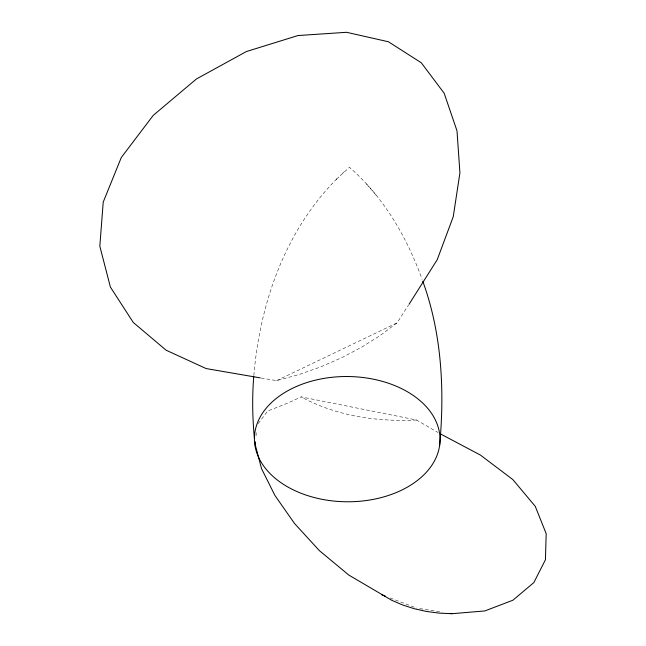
<?xml version="1.0" encoding="UTF-8"?>
<svg xmlns="http://www.w3.org/2000/svg" width="646" height="646" viewBox="0 0 646 646"><rect width="100%" height="100%" fill="white"/><g stroke="black" fill="none" stroke-linecap="round" stroke-linejoin="round"><path stroke-width="0.48" stroke-dasharray="3.23 2.42" d="M253.846 375.56C259.87 302.812 285.758 228.862 338.746 176.98M256.018 435.961L256.454 431.068M261.17 378.039L276.617 380.623L298.84 374.599L320.715 366.896L341.839 357.658L361.776 347.112L380.276 335.444L397.056 322.871L408.49 305.122M258.166 423.623L267.719 411.026L288.043 402.983L301.165 396.87L416.549 420.005L438.028 432.505M336.106 179.491L349.429 167.314C383.659 196.925 406.907 237.163 422.121 279.387M342.663 173.257L344.011 171.973M276.617 380.623L397.056 322.871M416.549 420.005C377.03 421.959 336.219 416.048 301.165 396.87M419.714 608.589L442.163 612.15M390.103 597.978L416.791 608.128M376.061 195.124L366.379 183.755"/><path stroke-width="0.97" d="M253.773 376.545C252.029 397.177 252.481 417.946 254.419 438.537M255.493 441.84L255.235 444.771L261.541 468.657L274.905 495.425L294.439 523.389L319.366 550.618L348.856 575.093L391.823 600.336L402.652 604.979L414.215 608.702L426.392 611.431L439.014 613.111L451.917 613.7L484.807 610.946L512.932 600.207L533.838 582.587L545.442 559.751L546.177 533.669L535.251 506.327L512.851 479.59L480.39 455.042L440.604 433.999M439.619 445.49A92.814 62.63 0.5 0 0 308.659 381.996A92.814 62.63 0.5 0 0 293.405 489.918A92.814 62.63 0.5 0 0 439.619 445.49C444.747 390.491 441.832 333.489 422.759 281.204M409.039 304.282L437.197 259.749L453.234 216.757L459.928 172.886L456.997 130.823L444.165 93.242L421.257 62.743L388.416 41.764L346.587 32.3L298 35.546L246.368 51.551L196.368 79.014L153.239 115.368L121.303 157.487L103.223 202.109L99.823 246.199L110.409 287.099L133.27 322.451L166.087 350.197L206.155 368.575L260.209 377.878M449.963 613.393L451.917 613.7M381.826 594.829L385.509 596.234"/></g></svg>
